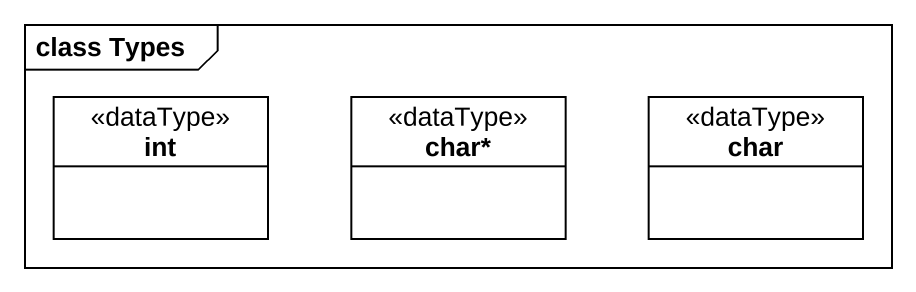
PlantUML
@startuml
mainframe class Types
hide circle
hide empty members
class int <<dataType>>
class "char*" as char <<dataType>>
class "char" as char_2 <<dataType>>
@enduml
